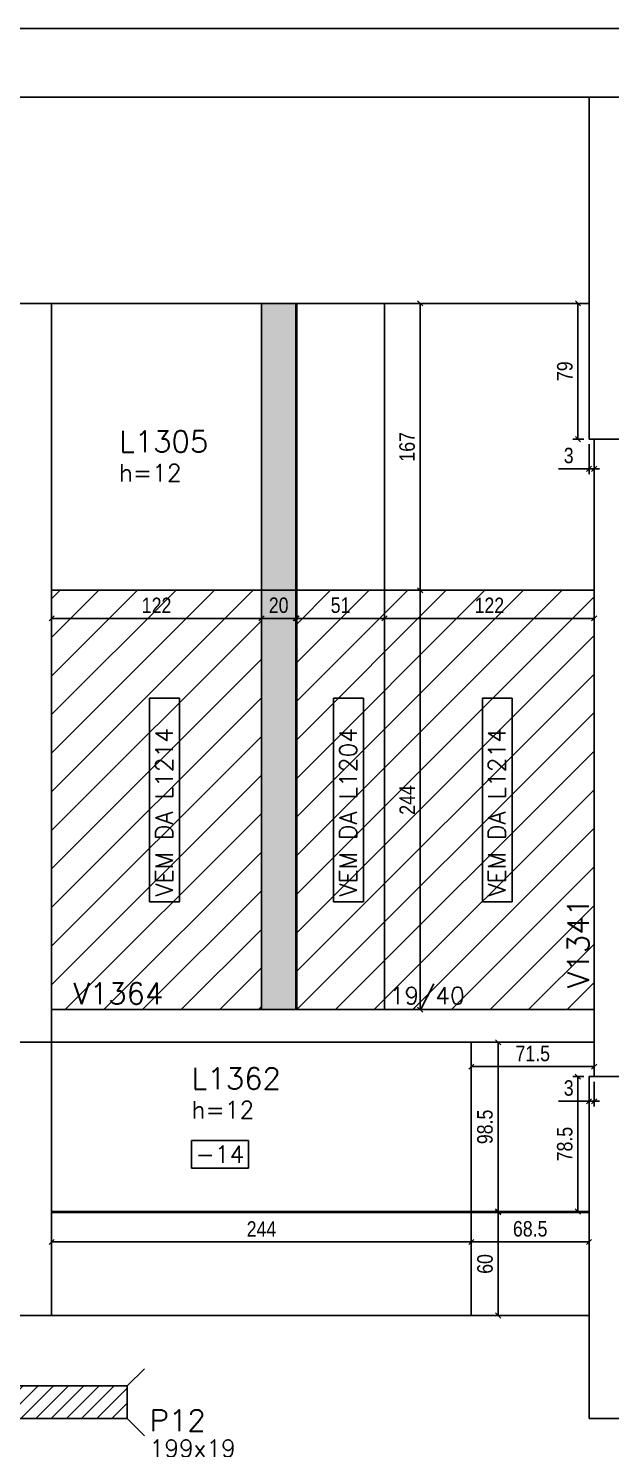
# Model space of a CAD drawing. Extents: x -3557 to 8661, y -614 to 3008.
# Drawn here: x 2969 to 3308, y 1343 to 2170 of the extents above; entities that cross this region are included whole.
import ezdxf
from ezdxf.enums import TextEntityAlignment as Align

# ---------------------------------------------------------------- set-up
doc = ezdxf.new("R2010")
doc.units = 0
for name, color, linetype in [('COTA', 241, 'Continuous'), ('F-LAJES', 3, 'Continuous'), ('F-LAJES-DIM', 2, 'Continuous'), ('F-LAJES-NOME', 4, 'Continuous'), ('F-PILARES-DIM', 172, 'Continuous'), ('F-PILARES-HACH', 174, 'Continuous'), ('F-PILARES-M', 170, 'Continuous'), ('F-PILARES-N', 170, 'Continuous'), ('F-PILARES-NASCE', 4, 'Continuous'), ('F-PILARES-NOME', 170, 'Continuous'), ('F-VIGAS', 3, 'Continuous'), ('F-VIGAS-DIM', 2, 'Continuous'), ('F-VIGAS-NOME', 4, 'Continuous'), ('Painéis', 200, 'Continuous')]:
    doc.layers.add(name, color=color, linetype=linetype)
doc.layers.add('Hachura', color=251, linetype='Continuous', lineweight=9)
doc.styles.add('COTA TECNICA-50', font='techl___.ttf', dxfattribs={"height": 9})
doc.styles.add('MCP', font='romans.shx')
doc.dimstyles.new('COTA PAINEL-50', dxfattribs={"dimtxt": 9, "dimasz": 3, "dimexe": 3, "dimexo": 3, "dimgap": 3, "dimtad": 1, "dimdec": 1, "dimzin": 12, "dimdsep": 46, "dimtxsty": 'COTA TECNICA-50', "dimblk1": 'OBLIQUE', "dimblk2": 'OBLIQUE', "dimsah": 1, "dimcen": 0.9, "dimclrd": 4, "dimclre": 4, "dimclrt": 240, "dimadec": 1, "dimazin": 3, "dimtfac": 1, "dimtdec": 1, "dimtmove": 0, "dimatfit": 3, "dimfxl": 1, "dimtolj": 1, "dimtzin": 12, "dimarcsym": 0})

# ---------------------------------------------------------------- blocks, each defined once
blk = doc.blocks.new('*U483')
at = {"layer": 'F-LAJES-DIM', "color": 1}
blk.add_lwpolyline([(0, 0), (33, 0), (33, 16), (0, 16)], close=True, dxfattribs=at)
at = {"layer": 'F-LAJES-DIM', "style": 'MCP'}
blk.add_attdef('DIM', text='', height=10, dxfattribs=at).set_placement((16.5, 8), align=Align.MIDDLE_CENTER)
blk = doc.blocks.new('_Oblique')
at = {"color": 0, "linetype": 'ByBlock', "lineweight": -2}
blk.add_line((-0.5, -0.5), (0.5, 0.5), dxfattribs=at)
blk = doc.blocks.new('*D561')
at = {"layer": 'COTA', "color": 4, "lineweight": -2, "transparency": 16777216}
for p, q in [((3292.2, 2009.7), (3285.72, 2009.7)), ((3288.72, 2009.7), (3288.72, 1930.7)), ((3292.2, 1930.7), (3285.72, 1930.7))]:
    blk.add_line(p, q, dxfattribs=at)
at = {"layer": 'Defpoints', "color": 0, "transparency": 16777216}
for p in [(3295.2, 2009.7), (3288.72, 1930.7), (3295.2, 1930.7)]:
    blk.add_point(p, dxfattribs=at)
at = {"layer": 'COTA', "color": 4, "lineweight": -2, "transparency": 16777216, "xscale": 3, "yscale": 3, "zscale": 3}
for p, rotation in [((3288.72, 2009.7), 90), ((3288.72, 1930.7), 270)]:
    blk.add_blockref('_Oblique', p, dxfattribs=dict(at, rotation=rotation))
at = {"layer": 'COTA', "color": 240, "transparency": 16777216, "insert": (3281.13, 1970.2), "char_height": 9, "attachment_point": 5, "rotation": 90, "style": 'COTA TECNICA-50'}
blk.add_mtext('\\A1;79', dxfattribs=at)
blk = doc.blocks.new('*D562')
at = {"layer": 'COTA', "color": 4, "lineweight": -2, "transparency": 16777216}
for p, q in [((3295.2, 1927.7), (3295.2, 1910.39)), ((3298.2, 1927.7), (3298.2, 1910.39)), ((3295.2, 1913.39), (3277.5, 1913.39)), ((3298.2, 1913.39), (3295.2, 1913.39)), ((3298.2, 1913.39), (3301.2, 1913.39))]:
    blk.add_line(p, q, dxfattribs=at)
at = {"layer": 'Defpoints', "color": 0, "transparency": 16777216}
for p in [(3295.2, 1930.7), (3298.2, 1930.7), (3295.2, 1913.39)]:
    blk.add_point(p, dxfattribs=at)
at = {"layer": 'COTA', "color": 4, "lineweight": -2, "transparency": 16777216, "xscale": 3, "yscale": 3, "zscale": 3}
blk.add_blockref('_Oblique', (3295.2, 1913.39), dxfattribs=at)
at = {"layer": 'COTA', "color": 4, "lineweight": -2, "transparency": 16777216, "xscale": 3, "yscale": 3, "zscale": 3, "rotation": 180}
blk.add_blockref('_Oblique', (3298.2, 1913.39), dxfattribs=at)
at = {"layer": 'COTA', "color": 240, "transparency": 16777216, "insert": (3283.35, 1921.09), "char_height": 9, "attachment_point": 5, "style": 'COTA TECNICA-50'}
blk.add_mtext('\\A1;3', dxfattribs=at)
blk = doc.blocks.new('*D564')
at = {"layer": 'COTA', "color": 4, "lineweight": -2, "transparency": 16777216}
for p, q in [((2982.7, 1839.7), (2982.7, 1823.39)), ((3104.7, 1839.7), (3104.7, 1823.39)), ((2982.7, 1826.39), (3104.7, 1826.39))]:
    blk.add_line(p, q, dxfattribs=at)
at = {"layer": 'Defpoints', "color": 0, "transparency": 16777216}
for p in [(2982.7, 1842.7), (3104.7, 1842.7), (3104.7, 1826.39)]:
    blk.add_point(p, dxfattribs=at)
at = {"layer": 'COTA', "color": 4, "lineweight": -2, "transparency": 16777216, "xscale": 3, "yscale": 3, "zscale": 3, "rotation": 180}
blk.add_blockref('_Oblique', (2982.7, 1826.39), dxfattribs=at)
at = {"layer": 'COTA', "color": 4, "lineweight": -2, "transparency": 16777216, "xscale": 3, "yscale": 3, "zscale": 3}
blk.add_blockref('_Oblique', (3104.7, 1826.39), dxfattribs=at)
at = {"layer": 'COTA', "color": 240, "transparency": 16777216, "insert": (3043.7, 1833.94), "char_height": 9, "attachment_point": 5, "style": 'COTA TECNICA-50'}
blk.add_mtext('\\A1;122', dxfattribs=at)
blk = doc.blocks.new('*D565')
at = {"layer": 'COTA', "color": 4, "lineweight": -2, "transparency": 16777216}
for p, q in [((3104.7, 1839.7), (3104.7, 1823.39)), ((3124.7, 1839.7), (3124.7, 1823.39)), ((3104.7, 1826.39), (3124.7, 1826.39))]:
    blk.add_line(p, q, dxfattribs=at)
at = {"layer": 'Defpoints', "color": 0, "transparency": 16777216}
for p in [(3104.7, 1842.7), (3124.7, 1842.7), (3124.7, 1826.39)]:
    blk.add_point(p, dxfattribs=at)
at = {"layer": 'COTA', "color": 4, "lineweight": -2, "transparency": 16777216, "xscale": 3, "yscale": 3, "zscale": 3, "rotation": 180}
blk.add_blockref('_Oblique', (3104.7, 1826.39), dxfattribs=at)
at = {"layer": 'COTA', "color": 4, "lineweight": -2, "transparency": 16777216, "xscale": 3, "yscale": 3, "zscale": 3}
blk.add_blockref('_Oblique', (3124.7, 1826.39), dxfattribs=at)
at = {"layer": 'COTA', "color": 240, "transparency": 16777216, "insert": (3114.7, 1833.98), "char_height": 9, "attachment_point": 5, "style": 'COTA TECNICA-50'}
blk.add_mtext('\\A1;20', dxfattribs=at)
blk = doc.blocks.new('*D566')
at = {"layer": 'COTA', "color": 4, "lineweight": -2, "transparency": 16777216}
for p, q in [((3125.2, 1839.7), (3125.2, 1823.39)), ((3176.2, 1839.7), (3176.2, 1823.39)), ((3125.2, 1826.39), (3176.2, 1826.39))]:
    blk.add_line(p, q, dxfattribs=at)
at = {"layer": 'Defpoints', "color": 0, "transparency": 16777216}
for p in [(3125.2, 1842.7), (3176.2, 1842.7), (3176.2, 1826.39)]:
    blk.add_point(p, dxfattribs=at)
at = {"layer": 'COTA', "color": 4, "lineweight": -2, "transparency": 16777216, "xscale": 3, "yscale": 3, "zscale": 3, "rotation": 180}
blk.add_blockref('_Oblique', (3125.2, 1826.39), dxfattribs=at)
at = {"layer": 'COTA', "color": 4, "lineweight": -2, "transparency": 16777216, "xscale": 3, "yscale": 3, "zscale": 3}
blk.add_blockref('_Oblique', (3176.2, 1826.39), dxfattribs=at)
at = {"layer": 'COTA', "color": 240, "transparency": 16777216, "insert": (3150.7, 1833.99), "char_height": 9, "attachment_point": 5, "style": 'COTA TECNICA-50'}
blk.add_mtext('\\A1;51', dxfattribs=at)
blk = doc.blocks.new('*D567')
at = {"layer": 'COTA', "color": 4, "lineweight": -2, "transparency": 16777216}
for p, q in [((3176.2, 1839.7), (3176.2, 1823.39)), ((3298.2, 1839.7), (3298.2, 1823.39)), ((3176.2, 1826.39), (3298.2, 1826.39))]:
    blk.add_line(p, q, dxfattribs=at)
at = {"layer": 'Defpoints', "color": 0, "transparency": 16777216}
for p in [(3176.2, 1842.7), (3298.2, 1842.7), (3298.2, 1826.39)]:
    blk.add_point(p, dxfattribs=at)
at = {"layer": 'COTA', "color": 4, "lineweight": -2, "transparency": 16777216, "xscale": 3, "yscale": 3, "zscale": 3, "rotation": 180}
blk.add_blockref('_Oblique', (3176.2, 1826.39), dxfattribs=at)
at = {"layer": 'COTA', "color": 4, "lineweight": -2, "transparency": 16777216, "xscale": 3, "yscale": 3, "zscale": 3}
blk.add_blockref('_Oblique', (3298.2, 1826.39), dxfattribs=at)
at = {"layer": 'COTA', "color": 240, "transparency": 16777216, "insert": (3237.2, 1833.94), "char_height": 9, "attachment_point": 5, "style": 'COTA TECNICA-50'}
blk.add_mtext('\\A1;122', dxfattribs=at)
blk = doc.blocks.new('*D568')
at = {"layer": 'COTA', "color": 4, "lineweight": -2, "transparency": 16777216}
for p, q in [((3179.2, 1842.7), (3200.01, 1842.7)), ((3197.01, 1598.7), (3197.01, 1842.7)), ((3179.2, 1598.7), (3200.01, 1598.7))]:
    blk.add_line(p, q, dxfattribs=at)
at = {"layer": 'Defpoints', "color": 0, "transparency": 16777216}
for p in [(3176.2, 1842.7), (3197.01, 1842.7), (3176.2, 1598.7)]:
    blk.add_point(p, dxfattribs=at)
at = {"layer": 'COTA', "color": 4, "lineweight": -2, "transparency": 16777216, "xscale": 3, "yscale": 3, "zscale": 3}
for p, rotation in [((3197.01, 1842.7), 90), ((3197.01, 1598.7), 270)]:
    blk.add_blockref('_Oblique', p, dxfattribs=dict(at, rotation=rotation))
at = {"layer": 'COTA', "color": 240, "transparency": 16777216, "insert": (3189.44, 1720.7), "char_height": 9, "attachment_point": 5, "rotation": 90, "style": 'COTA TECNICA-50'}
blk.add_mtext('\\A1;244', dxfattribs=at)
blk = doc.blocks.new('*D569')
at = {"layer": 'COTA', "color": 4, "lineweight": -2, "transparency": 16777216}
for p, q in [((3179.2, 2009.7), (3200.01, 2009.7)), ((3197.01, 1842.7), (3197.01, 2009.7)), ((3179.2, 1842.7), (3200.01, 1842.7))]:
    blk.add_line(p, q, dxfattribs=at)
at = {"layer": 'Defpoints', "color": 0, "transparency": 16777216}
for p in [(3176.2, 2009.7), (3197.01, 2009.7), (3176.2, 1842.7)]:
    blk.add_point(p, dxfattribs=at)
at = {"layer": 'COTA', "color": 4, "lineweight": -2, "transparency": 16777216, "xscale": 3, "yscale": 3, "zscale": 3}
for p, rotation in [((3197.01, 2009.7), 90), ((3197.01, 1842.7), 270)]:
    blk.add_blockref('_Oblique', p, dxfattribs=dict(at, rotation=rotation))
at = {"layer": 'COTA', "color": 240, "transparency": 16777216, "insert": (3189.42, 1926.2), "char_height": 9, "attachment_point": 5, "rotation": 90, "style": 'COTA TECNICA-50'}
blk.add_mtext('\\A1;167', dxfattribs=at)
blk = doc.blocks.new('*D570')
at = {"layer": 'COTA', "color": 4, "lineweight": -2, "transparency": 16777216}
for p, q in [((2982.7, 1477.7), (2982.7, 1460.48)), ((3226.7, 1477.7), (3226.7, 1460.48)), ((2982.7, 1463.48), (3226.7, 1463.48))]:
    blk.add_line(p, q, dxfattribs=at)
at = {"layer": 'Defpoints', "color": 0, "transparency": 16777216}
for p in [(2982.7, 1480.7), (3226.7, 1480.7), (3226.7, 1463.48)]:
    blk.add_point(p, dxfattribs=at)
at = {"layer": 'COTA', "color": 4, "lineweight": -2, "transparency": 16777216, "xscale": 3, "yscale": 3, "zscale": 3, "rotation": 180}
blk.add_blockref('_Oblique', (2982.7, 1463.48), dxfattribs=at)
at = {"layer": 'COTA', "color": 4, "lineweight": -2, "transparency": 16777216, "xscale": 3, "yscale": 3, "zscale": 3}
blk.add_blockref('_Oblique', (3226.7, 1463.48), dxfattribs=at)
at = {"layer": 'COTA', "color": 240, "transparency": 16777216, "insert": (3104.7, 1471.04), "char_height": 9, "attachment_point": 5, "style": 'COTA TECNICA-50'}
blk.add_mtext('\\A1;244', dxfattribs=at)
blk = doc.blocks.new('*D571')
at = {"layer": 'COTA', "color": 4, "lineweight": -2, "transparency": 16777216}
for p, q in [((3226.7, 1477.7), (3226.7, 1460.48)), ((3295.2, 1477.7), (3295.2, 1460.48)), ((3226.7, 1463.48), (3295.2, 1463.48))]:
    blk.add_line(p, q, dxfattribs=at)
at = {"layer": 'Defpoints', "color": 0, "transparency": 16777216}
for p in [(3226.7, 1480.7), (3295.2, 1480.7), (3295.2, 1463.48)]:
    blk.add_point(p, dxfattribs=at)
at = {"layer": 'COTA', "color": 4, "lineweight": -2, "transparency": 16777216, "xscale": 3, "yscale": 3, "zscale": 3, "rotation": 180}
blk.add_blockref('_Oblique', (3226.7, 1463.48), dxfattribs=at)
at = {"layer": 'COTA', "color": 4, "lineweight": -2, "transparency": 16777216, "xscale": 3, "yscale": 3, "zscale": 3}
blk.add_blockref('_Oblique', (3295.2, 1463.48), dxfattribs=at)
at = {"layer": 'COTA', "color": 240, "transparency": 16777216, "insert": (3260.95, 1471.1), "char_height": 9, "attachment_point": 5, "style": 'COTA TECNICA-50'}
blk.add_mtext('\\A1;68.5', dxfattribs=at)
blk = doc.blocks.new('*D572')
at = {"layer": 'COTA', "color": 4, "lineweight": -2, "transparency": 16777216}
for p, q in [((3229.7, 1480.7), (3245.3, 1480.7)), ((3242.3, 1420.7), (3242.3, 1480.7)), ((3229.7, 1420.7), (3245.3, 1420.7))]:
    blk.add_line(p, q, dxfattribs=at)
at = {"layer": 'Defpoints', "color": 0, "transparency": 16777216}
for p in [(3226.7, 1480.7), (3242.3, 1480.7), (3226.7, 1420.7)]:
    blk.add_point(p, dxfattribs=at)
at = {"layer": 'COTA', "color": 4, "lineweight": -2, "transparency": 16777216, "xscale": 3, "yscale": 3, "zscale": 3}
for p, rotation in [((3242.3, 1480.7), 90), ((3242.3, 1420.7), 270)]:
    blk.add_blockref('_Oblique', p, dxfattribs=dict(at, rotation=rotation))
at = {"layer": 'COTA', "color": 240, "transparency": 16777216, "insert": (3234.71, 1450.7), "char_height": 9, "attachment_point": 5, "rotation": 90, "style": 'COTA TECNICA-50'}
blk.add_mtext('\\A1;60', dxfattribs=at)
blk = doc.blocks.new('*D573')
at = {"layer": 'COTA', "color": 4, "lineweight": -2, "transparency": 16777216}
for p, q in [((3229.7, 1579.7), (3245.3, 1579.7)), ((3242.3, 1481.2), (3242.3, 1579.7)), ((3229.7, 1481.2), (3245.3, 1481.2))]:
    blk.add_line(p, q, dxfattribs=at)
at = {"layer": 'Defpoints', "color": 0, "transparency": 16777216}
for p in [(3226.7, 1579.7), (3242.3, 1579.7), (3226.7, 1481.2)]:
    blk.add_point(p, dxfattribs=at)
at = {"layer": 'COTA', "color": 4, "lineweight": -2, "transparency": 16777216, "xscale": 3, "yscale": 3, "zscale": 3}
for p, rotation in [((3242.3, 1579.7), 90), ((3242.3, 1481.2), 270)]:
    blk.add_blockref('_Oblique', p, dxfattribs=dict(at, rotation=rotation))
at = {"layer": 'COTA', "color": 240, "transparency": 16777216, "insert": (3234.68, 1530.45), "char_height": 9, "attachment_point": 5, "rotation": 90, "style": 'COTA TECNICA-50'}
blk.add_mtext('\\A1;98.5', dxfattribs=at)
blk = doc.blocks.new('*D574')
at = {"layer": 'COTA', "color": 4, "lineweight": -2, "transparency": 16777216}
for p, q in [((3292.2, 1559.7), (3285.7, 1559.7)), ((3288.7, 1481.2), (3288.7, 1559.7)), ((3292.2, 1481.2), (3285.7, 1481.2))]:
    blk.add_line(p, q, dxfattribs=at)
at = {"layer": 'Defpoints', "color": 0, "transparency": 16777216}
for p in [(3288.7, 1559.7), (3295.2, 1559.7), (3295.2, 1481.2)]:
    blk.add_point(p, dxfattribs=at)
at = {"layer": 'COTA', "color": 4, "lineweight": -2, "transparency": 16777216, "xscale": 3, "yscale": 3, "zscale": 3}
for p, rotation in [((3288.7, 1559.7), 90), ((3288.7, 1481.2), 270)]:
    blk.add_blockref('_Oblique', p, dxfattribs=dict(at, rotation=rotation))
at = {"layer": 'COTA', "color": 240, "transparency": 16777216, "insert": (3281.08, 1520.45), "char_height": 9, "attachment_point": 5, "rotation": 90, "style": 'COTA TECNICA-50'}
blk.add_mtext('\\A1;78.5', dxfattribs=at)
blk = doc.blocks.new('*D575')
at = {"layer": 'COTA', "color": 4, "lineweight": -2, "transparency": 16777216}
for p, q in [((3295.2, 1556.7), (3295.2, 1542.34)), ((3298.2, 1556.7), (3298.2, 1542.34)), ((3295.2, 1545.34), (3277.5, 1545.34)), ((3298.2, 1545.34), (3295.2, 1545.34)), ((3298.2, 1545.34), (3301.2, 1545.34))]:
    blk.add_line(p, q, dxfattribs=at)
at = {"layer": 'Defpoints', "color": 0, "transparency": 16777216}
for p in [(3295.2, 1559.7), (3298.2, 1559.7), (3295.2, 1545.34)]:
    blk.add_point(p, dxfattribs=at)
at = {"layer": 'COTA', "color": 4, "lineweight": -2, "transparency": 16777216, "xscale": 3, "yscale": 3, "zscale": 3}
blk.add_blockref('_Oblique', (3295.2, 1545.34), dxfattribs=at)
at = {"layer": 'COTA', "color": 4, "lineweight": -2, "transparency": 16777216, "xscale": 3, "yscale": 3, "zscale": 3, "rotation": 180}
blk.add_blockref('_Oblique', (3298.2, 1545.34), dxfattribs=at)
at = {"layer": 'COTA', "color": 240, "transparency": 16777216, "insert": (3283.35, 1553.04), "char_height": 9, "attachment_point": 5, "style": 'COTA TECNICA-50'}
blk.add_mtext('\\A1;3', dxfattribs=at)
blk = doc.blocks.new('*D576')
at = {"layer": 'COTA', "color": 4, "lineweight": -2, "transparency": 16777216}
for p, q in [((3226.7, 1576.7), (3226.7, 1562.53)), ((3298.2, 1576.7), (3298.2, 1562.53)), ((3226.7, 1565.53), (3298.2, 1565.53))]:
    blk.add_line(p, q, dxfattribs=at)
at = {"layer": 'Defpoints', "color": 0, "transparency": 16777216}
for p in [(3226.7, 1579.7), (3298.2, 1579.7), (3298.2, 1565.53)]:
    blk.add_point(p, dxfattribs=at)
at = {"layer": 'COTA', "color": 4, "lineweight": -2, "transparency": 16777216, "xscale": 3, "yscale": 3, "zscale": 3, "rotation": 180}
blk.add_blockref('_Oblique', (3226.7, 1565.53), dxfattribs=at)
at = {"layer": 'COTA', "color": 4, "lineweight": -2, "transparency": 16777216, "xscale": 3, "yscale": 3, "zscale": 3}
blk.add_blockref('_Oblique', (3298.2, 1565.53), dxfattribs=at)
at = {"layer": 'COTA', "color": 240, "transparency": 16777216, "insert": (3262.45, 1573.12), "char_height": 9, "attachment_point": 5, "style": 'COTA TECNICA-50'}
blk.add_mtext('\\A1;71.5', dxfattribs=at)

msp = doc.modelspace()

# ---------------------------------------------------------------- hatches: boundary and pattern name
at = {"layer": 'F-PILARES-HACH', "linetype": 'Continuous'}
h = msp.add_hatch(dxfattribs=at)
h.set_pattern_fill('ANSI31', color=256, scale=50, style=0)
h.set_pattern_definition([(45, (3857.195, 715.201), (-4.419417, 4.419417), [])])
h.paths.add_polyline_path([(2827.7, 1360.7), (3026.7, 1360.7), (3026.7, 1379.7), (2827.7, 1379.7)], flags=16)
at = {"layer": 'Hachura', "linetype": 'ByBlock'}
h = msp.add_hatch(color=256, dxfattribs=at)
h.dxf.hatch_style = 1
h.paths.add_polyline_path([(3104.7, 1842.7), (3124.7, 1842.7), (3124.7, 2009.7), (3104.7, 2009.7)])
h.paths.add_polyline_path([(3104.7, 1598.7), (3124.7, 1598.7), (3124.7, 1842.7), (3104.7, 1842.7)])
h = msp.add_hatch(dxfattribs=at)
h.set_pattern_fill('ANSI31', color=256, scale=5)
h.paths.add_polyline_path([(3104.7, 1598.7), (3104.7, 1842.7), (2982.7, 1842.7), (2982.7, 1598.7)])
h.paths.add_polyline_path([(3176.2, 1598.7), (3176.2, 1842.7), (3125.2, 1842.7), (3125.2, 1598.7)])
h.paths.add_polyline_path([(3298.2, 1598.7), (3298.2, 1842.7), (3176.2, 1842.7), (3176.2, 1598.7)])

# ---------------------------------------------------------------- linework, layer by layer
at = {"linetype": 'Continuous'}
for points in [[(3039.63, 1661.51), (3039.63, 1779.89), (3056.97, 1779.89), (3056.97, 1661.51)], [(3146.63, 1661.51), (3146.63, 1779.89), (3163.97, 1779.89), (3163.97, 1661.51)], [(3233.13, 1661.51), (3233.13, 1779.89), (3250.47, 1779.89), (3250.47, 1661.51)]]:
    msp.add_lwpolyline(points, close=True, dxfattribs=at)
at = {"layer": 'F-LAJES', "linetype": 'Continuous'}
msp.add_line((2398.88, 2169.7), (7119.7, 2169.7), dxfattribs=at)
at = {"layer": 'F-PILARES-M', "linetype": 'Continuous'}
for points in [[(3295.2, 1930.7), (3320.2, 1930.7), (3320.2, 2129.7), (3295.2, 2129.7), (3295.2, 1930.7)], [(3295.2, 1360.7), (3320.2, 1360.7), (3320.2, 1559.7), (3295.2, 1559.7), (3295.2, 1360.7)]]:
    msp.add_lwpolyline(points, dxfattribs=at)
at = {"layer": 'F-PILARES-N', "linetype": 'Continuous'}
msp.add_lwpolyline([(2827.7, 1360.7), (3026.7, 1360.7), (3026.7, 1379.7), (2827.7, 1379.7), (2827.7, 1360.7)], dxfattribs=at)
at = {"layer": 'F-PILARES-NASCE', "linetype": 'Continuous'}
for p, q in [((3026.7, 1379.7), (3036.7, 1389.7)), ((3026.7, 1360.7), (3036.7, 1350.7))]:
    msp.add_line(p, q, dxfattribs=at)
at = {"layer": 'F-VIGAS'}
for points in [[(2973.2, 2129.7), (2767.2, 2129.7)], [(3295.2, 2129.7), (2973.2, 2129.7)], [(2982.7, 2009.7), (2963.7, 2009.7)], [(2982.7, 2009.7), (3295.2, 2009.7)], [(2982.7, 1598.7), (2982.7, 2009.7)], [(3298.2, 1930.7), (3298.2, 1598.7)], [(3298.2, 1598.7), (2982.7, 1598.7)], [(2982.7, 1579.7), (2982.7, 1598.7)], [(3298.2, 1579.7), (3298.2, 1598.7)], [(2963.7, 1579.7), (3298.2, 1579.7)], [(2982.7, 1420.7), (2982.7, 1579.7)], [(3298.2, 1579.7), (3298.2, 1559.7)], [(2982.7, 1420.7), (2963.7, 1420.7)], [(3295.2, 1420.7), (2982.7, 1420.7)]]:
    msp.add_lwpolyline(points, dxfattribs=at)
at = {"layer": 'Painéis'}
for points in [[(3104.7, 1598.7), (3104.7, 2009.7)], [(3124.7, 1598.7), (3124.7, 2009.7)], [(3125.2, 1598.7), (3125.2, 2009.7)], [(3176.2, 2009.7), (3176.2, 1598.7)], [(3298.2, 1842.7), (2982.7, 1842.7)], [(3226.7, 1420.7), (3226.7, 1579.7)], [(3295.2, 1481.2), (2982.7, 1481.2)], [(3295.2, 1480.7), (2982.7, 1480.7)]]:
    msp.add_lwpolyline(points, dxfattribs=at)

# ---------------------------------------------------------------- block references
at = {"layer": 'F-LAJES-DIM', "linetype": 'Continuous'}
msp.add_blockref('*U483', (3064.07, 1506.52), dxfattribs=at).add_auto_attribs({'DIM': '-14'})

# ---------------------------------------------------------------- texts
at = {"linetype": 'Continuous', "style": 'MCP'}
for s, p in [('VEM DA L1214', (3053.1, 1664.41)), ('VEM DA L1204', (3160.1, 1664.41)), ('VEM DA L1214', (3246.6, 1664.41))]:
    msp.add_text(s, height=10, rotation=90, dxfattribs=at).set_placement(p)
at = {"layer": 'F-LAJES-DIM', "linetype": 'Continuous', "style": 'MCP'}
for p in [(3021.86, 1906.07), (3064.07, 1535.42)]:
    msp.add_text('h=12', height=10, dxfattribs=at).set_placement(p)
at = {"layer": 'F-LAJES-NOME', "linetype": 'Continuous', "style": 'MCP'}
for s, p in [('L1305', (3021.86, 1923.07)), ('L1362', (3064.07, 1552.42))]:
    msp.add_text(s, height=12.5, dxfattribs=at).set_placement(p)
at = {"layer": 'F-PILARES-DIM', "linetype": 'Continuous', "style": 'MCP'}
msp.add_text('199x19', height=10, dxfattribs=at).set_placement((3039.62, 1338.38))
at = {"layer": 'F-PILARES-NOME', "linetype": 'Continuous', "style": 'MCP'}
msp.add_text('P12', height=12.5, dxfattribs=at).set_placement((3039.62, 1353.38))
at = {"layer": 'F-VIGAS-DIM', "linetype": 'Continuous', "style": 'MCP'}
msp.add_text('19/40', height=10, dxfattribs=at).set_placement((3179.24, 1601.83))
at = {"layer": 'F-VIGAS-NOME', "linetype": 'Continuous', "style": 'MCP'}
msp.add_text('V1341', height=12.5, rotation=90, dxfattribs=at).set_placement((3295.07, 1611.2))
msp.add_text('V1364', height=12.5, dxfattribs=at).set_placement((2995.2, 1601.83))

# ---------------------------------------------------------------- dimensions: what is measured, and where the dimension line sits
at = {"layer": 'COTA'}
dim = msp.add_linear_dim(base=(3197.01, 2009.7), p1=(3176.2, 1842.7), p2=(3176.2, 2009.7), angle=90, dimstyle='COTA PAINEL-50', override={"dimtmove": 1}, dxfattribs=at)
dim.commit()
dim.dimension.update_dxf_attribs({"geometry": '*D569', "text_midpoint": (3189.42, 1926.2)})
for base, p1, p2, picture, middle in [((3288.72, 1930.7), (3295.2, 2009.7), (3295.2, 1930.7), '*D561', (3281.13, 1970.2)), ((3197.01, 1842.7), (3176.2, 1598.7), (3176.2, 1842.7), '*D568', (3189.44, 1720.7)), ((3242.3, 1579.7), (3226.7, 1481.2), (3226.7, 1579.7), '*D573', (3234.68, 1530.45)), ((3288.7, 1559.7), (3295.2, 1481.2), (3295.2, 1559.7), '*D574', (3281.08, 1520.45)), ((3242.3, 1480.7), (3226.7, 1420.7), (3226.7, 1480.7), '*D572', (3234.71, 1450.7))]:
    dim = msp.add_linear_dim(base=base, p1=p1, p2=p2, angle=90, dimstyle='COTA PAINEL-50', dxfattribs=at)
    dim.commit()
    dim.dimension.update_dxf_attribs({"geometry": picture, "text_midpoint": middle})
for base, p1, p2, picture, middle in [((3295.2, 1913.39), (3298.2, 1930.7), (3295.2, 1930.7), '*D562', (3283.35, 1921.09)), ((3104.7, 1826.39), (2982.7, 1842.7), (3104.7, 1842.7), '*D564', (3043.7, 1833.94)), ((3176.2, 1826.39), (3125.2, 1842.7), (3176.2, 1842.7), '*D566', (3150.7, 1833.99)), ((3298.2, 1565.53), (3226.7, 1579.7), (3298.2, 1579.7), '*D576', (3262.45, 1573.12)), ((3295.2, 1545.34), (3298.2, 1559.7), (3295.2, 1559.7), '*D575', (3283.35, 1553.04)), ((3226.7, 1463.48), (2982.7, 1480.7), (3226.7, 1480.7), '*D570', (3104.7, 1471.04))]:
    dim = msp.add_linear_dim(base=base, p1=p1, p2=p2, dimstyle='COTA PAINEL-50', dxfattribs=at)
    dim.commit()
    dim.dimension.update_dxf_attribs({"geometry": picture, "text_midpoint": middle})
for base, p1, p2, picture, middle in [((3124.7, 1826.39), (3104.7, 1842.7), (3124.7, 1842.7), '*D565', (3114.7, 1833.98)), ((3298.2, 1826.39), (3176.2, 1842.7), (3298.2, 1842.7), '*D567', (3237.2, 1833.94)), ((3295.2, 1463.48), (3226.7, 1480.7), (3295.2, 1480.7), '*D571', (3260.95, 1471.1))]:
    dim = msp.add_linear_dim(base=base, p1=p1, p2=p2, dimstyle='COTA PAINEL-50', override={"dimtmove": 1}, dxfattribs=at)
    dim.commit()
    dim.dimension.update_dxf_attribs({"geometry": picture, "text_midpoint": middle})

doc.saveas('drawing.dxf')
